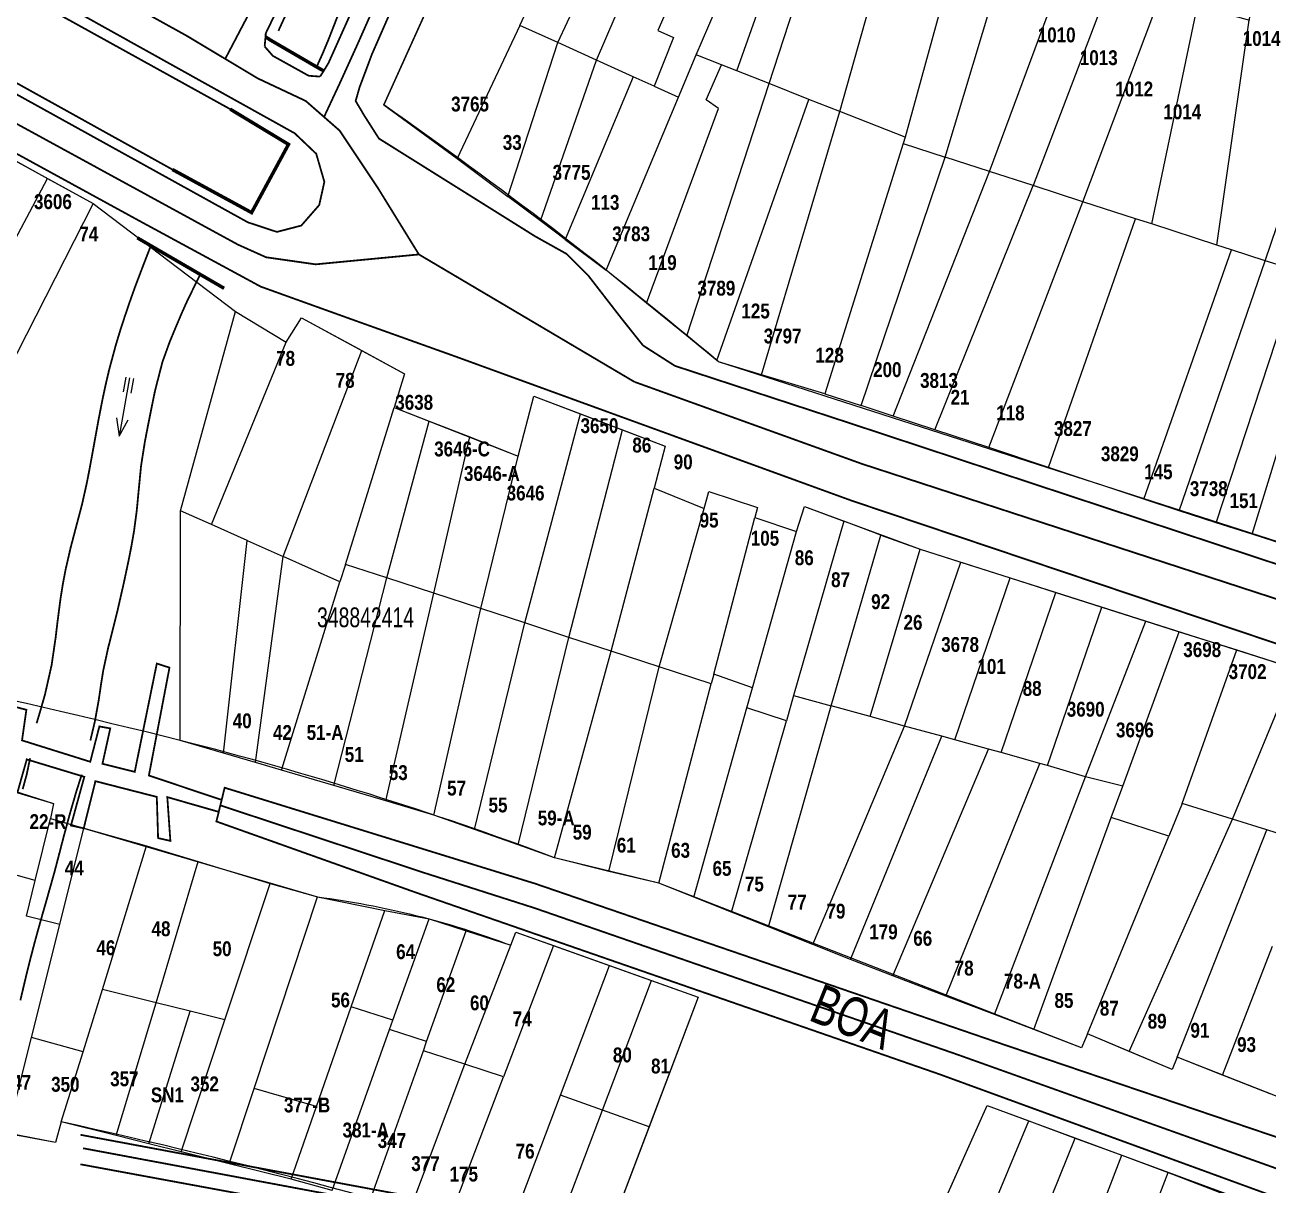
# Model space of a CAD drawing. Extents: x 203136 to 205923, y 4839890 to 4842982.
# Drawn here: x 205260 to 205385.6, y 4840043.1 to 4840160.3 of the extents above; entities that cross this region are included whole.
import ezdxf
from ezdxf.enums import TextEntityAlignment as Align

# ---------------------------------------------------------------- set-up
doc = ezdxf.new("R2010")
doc.units = 0
doc.header["$LTSCALE"] = 1.5
doc.header["$MEASUREMENT"] = 0
doc.linetypes.add('TRACO_13', pattern=[8, 5, -1, 1, -1])
doc.linetypes.add('TRACO_25', pattern=[8, 3, -1, 1, -1, 1, -1])
for name, color, linetype in [('CD_MALHA_LOTES', 40, 'CONTINUOUS'), ('CD_TXT_QUADRA', 7, 'CONTINUOUS'), ('HD-CANAIS', 7, 'CONTINUOUS'), ('HD-CURSO-PERENE', 170, 'CONTINUOUS'), ('RU-QUADRAS', 210, 'CONTINUOUS'), ('SV-EIXO-RUA-N-PAV', 6, 'CONTINUOUS'), ('SV-EIXO-RUA-PAV', 20, 'CONTINUOUS'), ('SV-ESTIVAS', 7, 'CONTINUOUS'), ('SV-PONTE-BUEIRO', 249, 'CONTINUOUS'), ('SV-RUA-NAO-PAV-S-GUIA-C-GUIA', 7, 'CONTINUOUS'), ('SV-RUA-PAVIM-S-GUIA-C-GUIA', 7, 'CONTINUOUS'), ('SV-TXT-RUA-N-PAV-S-GUIA-C-GUIA', 7, 'CONTINUOUS'), ('Th_NmrPort', 1, 'CONTINUOUS')]:
    doc.layers.add(name, color=color, linetype=linetype)
doc.styles.add('ARIAL', font='ARIAL.TTF')
doc.styles.get("Standard").update_dxf_attribs({"font": 'swisscbo.ttf'})

# ---------------------------------------------------------------- blocks, each defined once
blk = doc.blocks.new('COD035', base_point=(203187.78, 4841024.45))
at = {"layer": 'HD-CURSO-PERENE'}
for p, q in [((203187.78, 4841024.855731), (203189.28, 4841024.855731)), ((203187.78, 4841024.455731), (203193.78, 4841024.455731)), ((203187.78, 4841024.055731), (203189.28, 4841024.055731))]:
    blk.add_line(p, q, dxfattribs=at)
blk.add_lwpolyline([(203191.98, 4841023.855731), (203193.78, 4841024.455731), (203191.98, 4841025.055731)], dxfattribs=at)

msp = doc.modelspace()

# ---------------------------------------------------------------- linework, layer by layer
at = {"layer": 'CD_MALHA_LOTES', "linetype": 'Continuous', "flags": 128}
for points in [[(205313.86, 4840158.46), (205323.61, 4840179.39)], [(205317.75, 4840156.7), (205326.98, 4840178.15)], [(205331.34, 4840176.55), (205323.96, 4840159.67), (205325.53, 4840158.97), (205323.6, 4840154.06)], [(205306.47, 4840174.78), (205296.28, 4840152.16), (205303.7, 4840146.74)], [(205327.81, 4840157.22), (205335.49, 4840175.04)], [(205331.94, 4840155.6), (205338.41, 4840173.86)], [(205335.19, 4840154.32), (205341.2, 4840172.74)], [(205310.01, 4840160.2), (205315.25, 4840171.38)], [(205342.35, 4840151.5), (205347.58, 4840170.17)], [(205354.05, 4840167.57), (205348.93, 4840148.91)], [(205352.97, 4840146.89), (205358.64, 4840165.72)], [(205369.7, 4840164.64), (205361.85, 4840144.02)], [(205357.46, 4840145.44), (205364.13, 4840163.51)], [(205366.87, 4840142.39), (205374.72, 4840163.23)], [(205373.83, 4840140.14), (205378.46, 4840162.18)], [(205380.4, 4840138.01), (205383.67, 4840160.72)], [(205385.29, 4840136.43), (205393.91, 4840161.76)], [(205310.01, 4840160.2), (205303.7, 4840146.74)], [(205313.86, 4840158.46), (205310.01, 4840160.2)], [(205308.82, 4840142.91), (205313.86, 4840158.46)], [(205317.75, 4840156.7), (205313.86, 4840158.46)], [(205326.036091, 4840152.959485), (205327.81, 4840157.22)], [(205330.37, 4840156.21), (205327.81, 4840157.22)], [(205312.09, 4840140.46), (205317.75, 4840156.7)], [(205321.47, 4840155.02), (205317.75, 4840156.7)], [(205322.82, 4840132.14), (205330.08, 4840151.81), (205328.85, 4840152.68), (205330.37, 4840156.21)], [(205331.94, 4840155.6), (205330.37, 4840156.21)], [(205335.19, 4840154.32), (205331.94, 4840155.6)], [(205321.47, 4840155.02), (205314.6, 4840138.57)], [(205323.6, 4840154.06), (205321.47, 4840155.02)], [(205326.88, 4840128.83), (205335.19, 4840154.32)], [(205339.21, 4840152.73), (205335.19, 4840154.32)], [(205323.6, 4840154.06), (205326.036091, 4840152.959485)], [(205318.75, 4840135.46), (205326.036091, 4840152.959485)], [(205329.92, 4840126.35), (205339.21, 4840152.73)], [(205342.35, 4840151.5), (205339.21, 4840152.73)], [(205334.42, 4840124.92), (205342.35, 4840151.5)], [(205348.93, 4840148.91), (205342.35, 4840151.5)], [(205348.727803, 4840148.263768), (205340.82, 4840122.99)], [(205348.93, 4840148.91), (205348.727803, 4840148.263768)], [(205348.727803, 4840148.263768), (205352.97, 4840146.89)], [(205257.45, 4840147.44), (205262.33, 4840144.75)], [(205344.49, 4840121.79), (205352.97, 4840146.89)], [(205357.46, 4840145.44), (205352.97, 4840146.89)], [(205303.7, 4840146.74), (205308.82, 4840142.91)], [(205252.21, 4840125.74), (205262.33, 4840144.75)], [(205262.33, 4840144.75), (205266.94, 4840142.2)], [(205347.72, 4840120.73), (205357.46, 4840145.44)], [(205361.85, 4840144.02), (205357.46, 4840145.44)], [(205351.92, 4840119.35), (205361.85, 4840144.02)], [(205366.87, 4840142.39), (205361.85, 4840144.02)], [(205266.94, 4840142.2), (205257.26, 4840123.28)], [(205312.09, 4840140.46), (205308.82, 4840142.91)], [(205357.37, 4840117.55), (205366.87, 4840142.39)], [(205372.2, 4840140.67), (205366.87, 4840142.39)], [(205363.4, 4840115.55), (205372.2, 4840140.67)], [(205373.83, 4840140.14), (205372.2, 4840140.67)], [(205314.6, 4840138.57), (205312.09, 4840140.46)], [(205380.4, 4840138.01), (205373.83, 4840140.14)], [(205314.6, 4840138.57), (205318.75, 4840135.46)], [(205381.9, 4840137.53), (205380.4, 4840138.01)], [(205373.04, 4840112.36), (205381.9, 4840137.53)], [(205385.29, 4840136.43), (205381.9, 4840137.53)], [(205376.61, 4840111.18), (205385.29, 4840136.43)], [(205388.69, 4840135.39), (205385.29, 4840136.43)], [(205322.82, 4840132.14), (205318.75, 4840135.46)], [(205380.34, 4840109.97), (205388.69, 4840135.39)], [(205383.97, 4840108.8), (205391.84, 4840134.43)], [(205326.88, 4840128.83), (205322.82, 4840132.14)], [(205275.76, 4840111.16), (205281.32, 4840131.3)], [(205281.32, 4840131.3), (205286.43, 4840128.19)], [(205286.43, 4840128.19), (205287.98, 4840130.67)], [(205287.98, 4840130.67), (205294.07, 4840127.36)], [(205278.88, 4840109.77), (205286.43, 4840128.19)], [(205329.92, 4840126.35), (205326.88, 4840128.83)], [(205286.11, 4840106.55), (205294.07, 4840127.36)], [(205294.07, 4840127.36), (205298.38, 4840125.02)], [(205334.42, 4840124.92), (205330.08, 4840126.22), (205329.92, 4840126.35)], [(205298.38, 4840125.02), (205297.32, 4840121.59)], [(205340.82, 4840122.99), (205334.42, 4840124.92)], [(205340.82, 4840122.99), (205344.49, 4840121.79)], [(205309.86, 4840116.7), (205311.43, 4840122.74)], [(205311.43, 4840122.74), (205316.14, 4840120.95)], [(205347.72, 4840120.73), (205344.49, 4840121.79)], [(205292.4, 4840105.76), (205297.32, 4840121.59)], [(205297.32, 4840121.59), (205300.87, 4840120.21)], [(205310.52, 4840099.84), (205316.14, 4840120.95)], [(205316.14, 4840120.95), (205320.38, 4840119.34)], [(205351.92, 4840119.35), (205347.72, 4840120.73)], [(205296.58, 4840104.39), (205300.87, 4840120.21)], [(205300.87, 4840120.21), (205304.97, 4840118.65)], [(205314.98, 4840098.38), (205320.38, 4840119.34)], [(205320.38, 4840119.34), (205324.69, 4840117.71)], [(205357.37, 4840117.55), (205351.92, 4840119.35)], [(205301.33, 4840102.84), (205304.97, 4840118.65)], [(205304.97, 4840118.65), (205309.86, 4840116.7)], [(205306.09, 4840101.29), (205309.86, 4840116.7)], [(205324.69, 4840117.71), (205323.57, 4840113.44)], [(205363.4, 4840115.55), (205357.37, 4840117.55)], [(205373.04, 4840112.36), (205363.4, 4840115.55)], [(205319.23, 4840096.99), (205323.57, 4840113.44)], [(205323.57, 4840113.44), (205328.62, 4840111.41)], [(205328.62, 4840111.41), (205329.11, 4840113.13), (205334.01, 4840111.52), (205333.75, 4840110.5)], [(205376.61, 4840111.18), (205373.04, 4840112.36)], [(205275.71, 4840087.98), (205275.76, 4840111.16)], [(205278.88, 4840109.77), (205275.76, 4840111.16)], [(205324.08, 4840095.41), (205328.62, 4840111.41)], [(205329.6, 4840094.66), (205333.75, 4840110.5)], [(205333.75, 4840110.5), (205337.95, 4840109.09)], [(205337.95, 4840109.09), (205338.76, 4840111.62)], [(205338.76, 4840111.62), (205342.73, 4840110.12)], [(205380.34, 4840109.97), (205376.61, 4840111.18)], [(205282.49, 4840108.16), (205278.88, 4840109.77)], [(205342.73, 4840110.12), (205337.67, 4840092.52)], [(205346.48, 4840108.7), (205342.73, 4840110.12)], [(205383.97, 4840108.8), (205380.34, 4840109.97)], [(205280.11, 4840086.69), (205282.49, 4840108.16)], [(205282.49, 4840108.16), (205286.11, 4840106.55)], [(205333.52, 4840093.28), (205337.95, 4840109.09)], [(205341.46, 4840091.48), (205346.48, 4840108.7)], [(205346.48, 4840108.7), (205350.43, 4840107.29)], [(205389.48, 4840107.02), (205383.97, 4840108.8)], [(205345.41, 4840090.39), (205350.43, 4840107.29)], [(205350.43, 4840107.29), (205354.56, 4840105.98)], [(205283.34, 4840085.73), (205286.11, 4840106.55)], [(205291.85, 4840103.99), (205286.11, 4840106.55)], [(205292.4, 4840105.76), (205291.85, 4840103.99)], [(205296.58, 4840104.39), (205292.4, 4840105.76)], [(205348.87, 4840089.4), (205354.56, 4840105.98)], [(205354.56, 4840105.98), (205359.52, 4840104.4)], [(205291.22, 4840083.42), (205296.58, 4840104.39)], [(205301.33, 4840102.84), (205296.58, 4840104.39)], [(205353.93, 4840088.04), (205359.52, 4840104.4)], [(205359.52, 4840104.4), (205364.16, 4840102.92)], [(205285.94, 4840084.97), (205291.85, 4840103.99)], [(205296.48, 4840081.87), (205301.33, 4840102.84)], [(205306.09, 4840101.29), (205301.33, 4840102.84)], [(205358.61, 4840086.74), (205364.16, 4840102.92)], [(205364.16, 4840102.92), (205368.8, 4840101.44)], [(205301.34, 4840080.44), (205306.09, 4840101.29)], [(205310.52, 4840099.84), (205306.09, 4840101.29)], [(205363.32, 4840085.44), (205368.8, 4840101.44)], [(205368.8, 4840101.44), (205373.24, 4840100.03)], [(205305.43, 4840078.99), (205310.52, 4840099.84)], [(205314.98, 4840098.38), (205310.52, 4840099.84)], [(205367.14, 4840084.31), (205373.24, 4840100.03)], [(205373.24, 4840100.03), (205376.61, 4840098.96)], [(205309.84, 4840077.44), (205314.98, 4840098.38)], [(205319.23, 4840096.99), (205314.98, 4840098.38)], [(205370.91, 4840083.35), (205376.61, 4840098.96)], [(205376.61, 4840098.96), (205382.41, 4840097.11)], [(205313.52, 4840076.13), (205319.23, 4840096.99)], [(205324.08, 4840095.41), (205319.23, 4840096.99)], [(205376.91, 4840081.61), (205382.41, 4840097.11)], [(205382.41, 4840097.11), (205388.29, 4840095.25)], [(205319.02, 4840074.74), (205324.08, 4840095.41)], [(205329.34, 4840093.69), (205324.08, 4840095.41)], [(205329.6, 4840094.66), (205329.34, 4840093.69)], [(205333.52, 4840093.28), (205329.6, 4840094.66)], [(205381.99, 4840080.01), (205388.29, 4840095.25)], [(205324.07, 4840073.55), (205329.34, 4840093.69)], [(205332.95, 4840091.26), (205333.52, 4840093.28)], [(205337.67, 4840092.52), (205336.94, 4840089.96)], [(205337.67, 4840092.52), (205341.46, 4840091.48)], [(205327.6, 4840072.15), (205332.95, 4840091.26)], [(205336.94, 4840089.96), (205332.95, 4840091.26)], [(205335.13, 4840069.15), (205341.46, 4840091.48)], [(205345.41, 4840090.39), (205341.46, 4840091.48)], [(205348.87, 4840089.4), (205345.41, 4840090.39)], [(205331.39, 4840070.64), (205336.94, 4840089.96)], [(205339.6, 4840067.37), (205348.87, 4840089.4)], [(205352.62, 4840088.4), (205348.87, 4840089.4)], [(205280.11, 4840086.69), (205275.71, 4840087.98)], [(205343.41, 4840065.86), (205352.62, 4840088.4)], [(205353.93, 4840088.04), (205352.62, 4840088.4)], [(205357.36, 4840087.09), (205353.93, 4840088.04)], [(205283.34, 4840085.73), (205280.11, 4840086.69)], [(205347.69, 4840064.21), (205357.36, 4840087.09)], [(205358.61, 4840086.74), (205357.36, 4840087.09)], [(205362.53, 4840085.66), (205358.61, 4840086.74)], [(205285.94, 4840084.97), (205283.34, 4840085.73)], [(205353.05, 4840062.16), (205362.53, 4840085.66)], [(205363.32, 4840085.44), (205362.53, 4840085.66)], [(205367.14, 4840084.31), (205363.32, 4840085.44)], [(205291.22, 4840083.42), (205285.94, 4840084.97)], [(205357.96, 4840060.29), (205367.14, 4840084.31)], [(205370.91, 4840083.35), (205367.14, 4840084.31)], [(205258.43, 4840082.95), (205262.92, 4840081.59), (205262.62, 4840080.1)], [(205296.48, 4840081.87), (205291.22, 4840083.42)], [(205369.75, 4840080.2), (205370.91, 4840083.35)], [(205301.34, 4840080.44), (205296.48, 4840081.87)], [(205376.91, 4840081.61), (205375.55, 4840078.31)], [(205381.99, 4840080.01), (205376.91, 4840081.61)], [(205305.43, 4840078.99), (205301.34, 4840080.44)], [(205261.08, 4840073.82), (205262.62, 4840080.1)], [(205262.62, 4840080.1), (205265.98, 4840079.1)], [(205263.56, 4840069.39), (205265.98, 4840079.1)], [(205265.98, 4840079.1), (205272.32, 4840077.32)], [(205309.84, 4840077.44), (205305.43, 4840078.99)], [(205361.91, 4840058.78), (205369.75, 4840080.2)], [(205375.55, 4840078.31), (205369.75, 4840080.2)], [(205371.54, 4840056.57), (205381.99, 4840080.01)], [(205385.44, 4840078.93), (205381.99, 4840080.01)], [(205367.33, 4840058.33), (205375.55, 4840078.31)], [(205376.39, 4840055.98), (205385.44, 4840078.93)], [(205387.25, 4840078.36), (205385.44, 4840078.93)], [(205267.87, 4840062.83), (205272.32, 4840077.32)], [(205272.32, 4840077.32), (205277.52, 4840075.75)], [(205313.52, 4840076.13), (205309.84, 4840077.44)], [(205273.28, 4840061.48), (205277.52, 4840075.75)], [(205277.52, 4840075.75), (205284.8, 4840073.54)], [(205319.02, 4840074.74), (205313.52, 4840076.13)], [(205261.08, 4840073.82), (205257.07, 4840074.94)], [(205324.07, 4840073.55), (205319.02, 4840074.74)], [(205260.2, 4840070.21), (205261.08, 4840073.82)], [(205280.24, 4840059.74), (205284.8, 4840073.54)], [(205284.8, 4840073.54), (205289.6, 4840072.17)], [(205327.6, 4840072.15), (205324.07, 4840073.55)], [(205283.2, 4840052.83), (205289.6, 4840072.17)], [(205289.6, 4840072.17), (205296.38, 4840070.79)], [(205331.39, 4840070.64), (205327.6, 4840072.15)], [(205263.56, 4840069.39), (205260.2, 4840070.21)], [(205293, 4840061.08), (205296.38, 4840070.79)], [(205296.38, 4840070.79), (205300.86, 4840069.95)], [(205335.13, 4840069.15), (205331.39, 4840070.64)], [(205260.7, 4840057.98), (205263.56, 4840069.39)], [(205297.21, 4840059.72), (205300.86, 4840069.95)], [(205300.86, 4840069.95), (205304.6, 4840068.74)], [(205339.6, 4840067.37), (205335.13, 4840069.15)], [(205300.61, 4840057.57), (205304.6, 4840068.74)], [(205304.6, 4840068.74), (205309.11, 4840067.28)], [(205309.11, 4840067.28), (205309.61, 4840068.62), (205313.43, 4840067.26)], [(205304.46, 4840055.27), (205309.11, 4840067.28)], [(205313.43, 4840067.26), (205308.38, 4840054)], [(205313.43, 4840067.26), (205319.08, 4840065.25)], [(205343.41, 4840065.86), (205339.6, 4840067.37)], [(205380.99, 4840054.17), (205386.03, 4840067.18)], [(205314.13, 4840052.15), (205319.08, 4840065.25)], [(205319.08, 4840065.25), (205323.32, 4840063.74)], [(205347.69, 4840064.21), (205343.41, 4840065.86)], [(205353.05, 4840062.16), (205347.69, 4840064.21)], [(205265.93, 4840056.52), (205267.87, 4840062.83)], [(205273.28, 4840061.48), (205267.87, 4840062.83)], [(205318.36, 4840050.64), (205323.32, 4840063.74)], [(205323.32, 4840063.74), (205328.03, 4840062.04)], [(205269.24, 4840048.06), (205273.28, 4840061.48)], [(205276.72, 4840060.62), (205273.28, 4840061.48)], [(205328.03, 4840062.04), (205323.07, 4840048.95)], [(205357.96, 4840060.29), (205353.05, 4840062.16)], [(205272.57, 4840047.23), (205276.72, 4840060.62)], [(205280.24, 4840059.74), (205276.72, 4840060.62)], [(205289.48, 4840050.99), (205293, 4840061.08)], [(205297.21, 4840059.72), (205293, 4840061.08)], [(205361.91, 4840058.78), (205357.96, 4840060.29)], [(205275.83, 4840046.41), (205280.24, 4840059.74)], [(205296.87, 4840058.77), (205297.21, 4840059.72)], [(205258.28, 4840048.3), (205260.7, 4840057.98)], [(205265.93, 4840056.52), (205260.7, 4840057.98)], [(205291.07, 4840042.51), (205296.87, 4840058.77)], [(205300.61, 4840057.57), (205296.87, 4840058.77)], [(205366.75, 4840056.93), (205361.91, 4840058.78)], [(205367.33, 4840058.33), (205366.75, 4840056.93)], [(205371.54, 4840056.57), (205367.33, 4840058.33)], [(205263.7, 4840049.45), (205265.93, 4840056.52)], [(205294.89, 4840041.53), (205300.28, 4840056.62)], [(205300.28, 4840056.62), (205300.61, 4840057.57)], [(205304.46, 4840055.27), (205300.28, 4840056.62)], [(205375.9, 4840054.74), (205371.54, 4840056.57)], [(205298.92, 4840040.49), (205304.46, 4840055.27)], [(205308.38, 4840054), (205304.46, 4840055.27)], [(205376.39, 4840055.98), (205375.9, 4840054.74)], [(205380.99, 4840054.17), (205376.39, 4840055.98)], [(205302.85, 4840039.49), (205308.38, 4840054)], [(205385.78, 4840052.29), (205380.99, 4840054.17)], [(205280.67, 4840045.21), (205283.2, 4840052.83)], [(205289.48, 4840050.99), (205283.2, 4840052.83)], [(205308.75, 4840037.9), (205314.13, 4840052.15)], [(205318.36, 4840050.64), (205314.13, 4840052.15)], [(205286.93, 4840043.66), (205289.48, 4840050.99)], [(205313.02, 4840036.5), (205318.36, 4840050.64)], [(205323.07, 4840048.95), (205318.36, 4840050.64)], [(205350.6, 4840036.31), (205357.22, 4840051.09)], [(205357.22, 4840051.09), (205361.41, 4840049.55)], [(205263.7, 4840049.45), (205263.12, 4840047.36), (205258.28, 4840048.3)], [(205269.24, 4840048.06), (205263.7, 4840049.45)], [(205323.07, 4840048.95), (205317.77, 4840034.95)], [(205355.15, 4840034.51), (205361.41, 4840049.55)], [(205361.41, 4840049.55), (205366.11, 4840047.81)], [(205272.57, 4840047.23), (205269.24, 4840048.06)], [(205359.96, 4840032.61), (205366.11, 4840047.81)], [(205366.11, 4840047.81), (205370.8, 4840046.08)], [(205275.83, 4840046.41), (205272.57, 4840047.23)], [(205280.67, 4840045.21), (205275.83, 4840046.41)], [(205286.93, 4840043.66), (205280.67, 4840045.21)], [(205364.84, 4840030.55), (205370.8, 4840046.08)], [(205370.8, 4840046.08), (205375.48, 4840044.32)], [(205369.53, 4840028.82), (205375.48, 4840044.32)], [(205375.48, 4840044.32), (205381.08, 4840042.17)], [(205291.07, 4840042.51), (205286.93, 4840043.66)]]:
    msp.add_lwpolyline(points, dxfattribs=at)
at = {"layer": 'HD-CANAIS', "linetype": 'Continuous', "const_width": 0.18}
for points in [[(205221.22, 4840184.69), (205280.77, 4840151.74)], [(205274.94, 4840145.64), (205217.28, 4840177.65)]]:
    msp.add_lwpolyline(points, dxfattribs=at)
at = {"layer": 'HD-CURSO-PERENE', "const_width": 0.18}
for points in [[(205301.72, 4840192.4), (205300.761246, 4840191.204762), (205300.005422, 4840189.90697), (205299.393312, 4840188.537004), (205298.49675, 4840186.07689), (205297.975186, 4840184.664735), (205297.01, 4840182.6), (205295.333898, 4840180.108669), (205294.497202, 4840178.862403), (205293.536846, 4840176.972667), (205292.994486, 4840175.571864), (205292.475183, 4840174.157231), (205291.69875, 4840172.299485), (205291.062932, 4840170.940884), (205290.13, 4840168.96), (205288.932338, 4840166.210398), (205288.305668, 4840164.846997), (205287.222197, 4840162.821013), (205286.490406, 4840161.505716), (205285.64, 4840159.65)], [(205289.5, 4840156.01), (205290.116341, 4840157.37916), (205290.695306, 4840158.763064), (205291.71, 4840161.37), (205292.237693, 4840162.774182), (205292.766972, 4840164.177774), (205293.5, 4840166.06), (205294.070627, 4840167.44731), (205294.664841, 4840168.824849), (205295.28099, 4840170.192743), (205296.245717, 4840172.233897), (205297.581008, 4840174.920442), (205298.513318, 4840176.745719), (205299.192774, 4840178.083241), (205300.15, 4840180.04), (205301.381323, 4840182.775302), (205301.974571, 4840184.153395), (205302.821664, 4840186.12856), (205304.008483, 4840188.883688), (205304.893212, 4840190.937711)], [(205272.76, 4840137.95), (205271.952661, 4840135.863403), (205271.16474, 4840133.785087), (205270.66229, 4840132.371547), (205270.135733, 4840130.829763), (205269.671984, 4840129.402792), (205269.235044, 4840127.967724), (205268.553135, 4840125.438074), (205268.209327, 4840123.977659), (205267.89384, 4840122.510749), (205267.485931, 4840120.427178), (205266.95002, 4840117.475499), (205266.557358, 4840115.33437), (205266.266825, 4840113.86237), (205265.81, 4840111.82), (205265.045191, 4840108.919012), (205264.662095, 4840107.468652), (205264.146825, 4840105.225389), (205263.86889, 4840103.750925), (205263.631849, 4840102.268684), (205263.316754, 4840099.829846), (205263.140151, 4840098.339425), (205262.74, 4840095.6), (205262.080846, 4840092.673297), (205261.673319, 4840091.228203), (205261.224458, 4840089.711523)], [(205277.75, 4840135.04), (205276.49778, 4840132.515286), (205275.876766, 4840131.131277), (205275.242317, 4840129.636418), (205274.667893, 4840128.248651), (205273.93, 4840126.21), (205273.183042, 4840123.308374), (205272.880447, 4840121.83572), (205272.434654, 4840119.606392), (205272.151668, 4840118.13249), (205271.77, 4840115.71), (205271.479688, 4840112.72456), (205271.339982, 4840111.230469), (205271.060583, 4840109.12511), (205270.803128, 4840107.647058), (205270.513153, 4840106.174257), (205270.02697, 4840103.872599), (205269.358895, 4840100.948276), (205268.798807, 4840098.725639), (205268.43298, 4840097.270112), (205267.95, 4840095.03), (205267.712674, 4840093.548324), (205267.497883, 4840092.062233), (205267.1, 4840089.87), (205266.65, 4840087.97)], [(205260.563858, 4840086.175437), (205260.214034, 4840084.504843), (205259.814814, 4840083.056794)], [(205265.78218, 4840084.518355), (205265.278416, 4840082.972362), (205264.595279, 4840080.61849), (205263.935107, 4840078.180191), (205263.561153, 4840076.727474), (205263.02, 4840074.66), (205262.206173, 4840071.772682), (205261.791089, 4840070.331128), (205261.218056, 4840068.284658), (205260.829523, 4840066.835708), (205260.27, 4840064.64), (205259.580577, 4840061.720811)]]:
    msp.add_lwpolyline(points, dxfattribs=at)
at = {"layer": 'RU-QUADRAS', "color": 6, "linetype": 'Continuous'}
for points in [[(205296.28, 4840152.16), (205310.69, 4840184.12, -0.0158818404), (205364.13, 4840163.51), (205365, 4840165.95), (205383.69, 4840160.72), (205383.86, 4840162.99), (205426.39, 4840158.27), (205453.02, 4840154.6), (205511.27, 4840142.55), (205538.34, 4840133.99), (205542.88, 4840130.07), (205547.59, 4840123.25), (205555.63, 4840104.22), (205548.12, 4840099.33), (205552.57, 4840096.27), (205533.36, 4840062.22), (205510.74, 4840069.81), (205511.27, 4840072.61, -0.0229911433), (205466.91, 4840086.49), (205466.21, 4840083.35), (205439.23, 4840092.26), (205438.35, 4840091.38), (205330.08, 4840126.22, 0.0223516869)], [(205346.12, 4840024.55), (205348.01, 4840028.65), (205347.3, 4840028.95), (205357.22, 4840051.09), (205400.83, 4840035.01, 0.0177157732), (205465.77, 4840013.78), (205502.86, 4840000.64), (205493.43, 4839974.55), (205479.97, 4839978.38), (205417, 4839998.72, 0.0124137399), (205360.36, 4840018.86)]]:
    msp.add_lwpolyline(points, format="xyb", close=True, dxfattribs=at)
msp.add_lwpolyline([(205198.06, 4840180.03), (205266.94, 4840142.2), (205281.32, 4840131.3), (205286.43, 4840128.19), (205287.98, 4840130.67), (205298.38, 4840125.02), (205297.32, 4840121.59), (205309.86, 4840116.7), (205311.43, 4840122.74), (205324.69, 4840117.71), (205323.57, 4840113.44), (205328.62, 4840111.41), (205329.11, 4840113.13), (205334.01, 4840111.52), (205333.75, 4840110.5), (205337.95, 4840109.09), (205338.76, 4840111.62), (205350.43, 4840107.29), (205388.29, 4840095.25)], dxfattribs=at)
for points in [[(205390.43, 4840050.45), (205376.39, 4840055.98), (205375.9, 4840054.74), (205367.33, 4840058.33), (205366.75, 4840056.93), (205324.07, 4840073.55), (205313.52, 4840076.13, 0.0270033272), (205275.71, 4840087.98, 0.0154469432), (205220.29, 4840099.95)], [(205254.69, 4840084.24), (205262.92, 4840081.59), (205262.62, 4840080.1), (205289.6, 4840072.17, -0.059237436), (205309.11, 4840067.28), (205309.61, 4840068.62), (205328.03, 4840062.04), (205317.77, 4840034.95, 0.0231372296), (205263.7, 4840049.45), (205263.12, 4840047.36, -0.0125083455), (205211.21, 4840058.07)]]:
    msp.add_lwpolyline(points, format="xyb", dxfattribs=at)
at = {"layer": 'SV-EIXO-RUA-N-PAV', "const_width": 0.18}
for points in [[(205522.373608, 4840349.095782), (205496.381262, 4840343.215161), (205491.91199, 4840342.039037), (205487.913167, 4840340.980525), (205450.335996, 4840333.453329), (205435.869668, 4840329.454507), (205424.578875, 4840325.573297), (205414.4054, 4840321.104025), (205404.996406, 4840315.57624), (205394.528899, 4840308.75472), (205382.532432, 4840299.757369), (205373.123438, 4840291.406887), (205366.360723, 4840283.409241), (205349.659758, 4840261.827361), (205344.367199, 4840257.475701), (205338.486578, 4840251.477467), (205334.605368, 4840244.773559), (205331.488638, 4840236.246658), (205327.489816, 4840227.072889), (205311.72975, 4840198.199038), (205305.966741, 4840186.20257), (205293.617437, 4840158.269619), (205291.85325, 4840154.388408), (205290.247161, 4840150.948308)], [(205282.536753, 4840161.14235), (205280.267061, 4840156.816791)], [(205321.582766, 4840124.197656), (205344.554852, 4840115.914865), (205400.525879, 4840097.66277), (205465.232929, 4840078.11812), (205512.675346, 4840064.685628), (205522.392468, 4840060.398663), (205530.180455, 4840056.468944), (205534.038724, 4840052.181979)], [(205279.771299, 4840081.418413), (205300.425394, 4840074.583928), (205311.487828, 4840071.050095), (205354.162703, 4840056.261772), (205389.001687, 4840043.816534), (205410.780854, 4840036.403167), (205422.419456, 4840032.254754), (205457.488907, 4840021.691666), (205502.391633, 4840005.789418), (205505.349298, 4840004.521847), (205507.648961, 4840002.571559)], [(205497.649499, 4839970.509543), (205492.163892, 4839972.186607), (205472.158322, 4839978.329731), (205439.341105, 4839989.24186), (205434.450855, 4839990.818057), (205391.169333, 4840006.246026), (205354.67288, 4840020.871891), (205328.591244, 4840030.924188), (205299.113562, 4840040.56896), (205265.916575, 4840046.782149)]]:
    msp.add_lwpolyline(points, dxfattribs=at)
at = {"layer": 'SV-EIXO-RUA-PAV', "const_width": 0.18}
for points in [[(204649.129609, 4840544.704353), (204846.021565, 4840420.619996), (204862.817626, 4840416.203038), (204893.329502, 4840395.338727), (204922.272195, 4840375.229948), (204931.454817, 4840370.812991), (204937.61531, 4840366.628505), (204949.82006, 4840358.259533), (204990.881922, 4840330.033904), (205094.576257, 4840259.87767), (205276.392102, 4840159.141766), (205283.537045, 4840154.854801), (205288.395605, 4840152.568419), (205291.825178, 4840149.567543), (205295.683447, 4840143.78014), (205299.827513, 4840137.063894), (205321.582766, 4840124.197656)], [(205299.827513, 4840137.063894), (205289.395897, 4840136.063602), (205284.394438, 4840136.778096), (205281.536461, 4840138.064186), (205229.730113, 4840166.360545), (205165.429742, 4840203.047353), (205159.480425, 4840205.341826), (205088.510998, 4840244.672077), (205082.603441, 4840248.834219), (204984.168889, 4840316.031988), (204929.885635, 4840353.493869), (204919.308185, 4840360.584248), (204913.845106, 4840364.768733), (204903.848834, 4840372.440291), (204883.391348, 4840386.156105), (204876.068498, 4840391.154241), (204856.599015, 4840403.882052), (204851.949587, 4840410.507488), (204846.021565, 4840420.619996)]]:
    msp.add_lwpolyline(points, dxfattribs=at)
at = {"layer": 'SV-ESTIVAS', "linetype": 'Continuous', "const_width": 0.18, "flags": 128}
msp.add_lwpolyline([(205259.27, 4840082.67), (205260.23, 4840086.06), (205266.04, 4840084.3), (205264.69, 4840079.38), (205265.98, 4840079.1), (205267.16, 4840083.86), (205273.36, 4840082.27), (205273.49, 4840078.11), (205274.73, 4840077.83), (205274.42, 4840082.25), (205279.61, 4840080.76), (205279.91, 4840081.97), (205272.56, 4840084.43), (205274.64, 4840095.33), (205273.36, 4840095.74), (205271.13, 4840084.8), (205267.87, 4840085.62), (205268.66, 4840089.19), (205267.56, 4840089.39), (205266.64, 4840085.82), (205259.75, 4840087.98), (205260.19, 4840091.07), (205259.04, 4840091.37)], dxfattribs=at)
at = {"layer": 'SV-PONTE-BUEIRO', "linetype": 'Continuous', "const_width": 0.35}
for points in [[(205284.34, 4840159.04), (205284.88, 4840158.69), (205289.73, 4840155.87), (205290.22, 4840155.61)], [(205274.94, 4840145.64), (205282.93, 4840141.29), (205286.66, 4840148.18), (205280.77, 4840151.74)], [(205280.16, 4840133.64), (205271.39, 4840138.74)]]:
    msp.add_lwpolyline(points, dxfattribs=at)
at = {"layer": 'SV-RUA-NAO-PAV-S-GUIA-C-GUIA', "linetype": 'TRACO_25', "const_width": 0.18}
for points in [[(205289.85, 4840155.03), (205290.22, 4840155.61), (205290.7, 4840156.41), (205305.37, 4840189.13), (205305.37, 4840191.25), (205304.02, 4840192.58), (205301.53, 4840192.95), (205299.57, 4840191.7), (205298.6, 4840189.2), (205292.92, 4840177.16)], [(205294.33, 4840151.06), (205293.44, 4840152.56), (205293.84, 4840153.96), (205295.07, 4840157.25), (205307.55, 4840185.8), (205309.05, 4840188.15), (205310.54, 4840188.05), (205329.7, 4840178.18), (205340.37, 4840174.33), (205350.66, 4840170.58), (205361.74, 4840166.99), (205373.69, 4840164.92), (205425.85, 4840159.73), (205470.12, 4840153.41), (205498.72, 4840147.94), (205506.82, 4840145.45), (205513.05, 4840142.64), (205519.83, 4840139.74), (205526.05, 4840138.77)], [(205292.92, 4840177.16), (205284.36, 4840159.39), (205284.34, 4840159.04), (205284.25, 4840158.07)], [(205408.07, 4840090.95), (205400.25, 4840072.57), (205389.52, 4840046.86), (205358.79, 4840057.29), (205311.57, 4840073.51), (205280.21, 4840083.2), (205279.38, 4840079.79), (205299.56, 4840072.6), (205352.36, 4840054.27), (205387.75, 4840041.34)], [(205299.86, 4840041.76), (205265.65, 4840048.14)], [(205265.65, 4840045.16), (205299.01, 4840039), (205328.23, 4840029.49), (205354.2, 4840019.45), (205390.64, 4840004.9), (205433.7, 4839989.91), (205471.6, 4839977.08), (205491.67, 4839971.22), (205493.62, 4839969.86), (205494.33, 4839967.73), (205490.21, 4839949.98), (205488.42, 4839948.12), (205486.48, 4839947.99)]]:
    msp.add_lwpolyline(points, dxfattribs=at)
at = {"layer": 'SV-RUA-NAO-PAV-S-GUIA-C-GUIA', "linetype": 'TRACO_13', "const_width": 0.18}
for points in [[(205513.2, 4840067.69), (205466.26, 4840081.65), (205396.59, 4840102.43), (205343.47, 4840119.98), (205325.68, 4840125.81), (205322.46, 4840127.87)], [(205320.15, 4840120.7), (205343.51, 4840112.2), (205395.41, 4840094.73), (205408.07, 4840090.95)]]:
    msp.add_lwpolyline(points, dxfattribs=at)
at = {"layer": 'SV-RUA-PAVIM-S-GUIA-C-GUIA', "linetype": 'Continuous', "const_width": 0.18}
for points in [[(205089.18, 4840259.9), (205097.24, 4840255.25), (205105.52, 4840250.78), (205125.27, 4840239.45), (205214.69, 4840189.73), (205287.29, 4840149.3), (205289.46, 4840147.23), (205290.28, 4840144.4), (205289.76, 4840142.05), (205287.95, 4840139.98), (205285.49, 4840139.34), (205282.57, 4840140.3), (205239.5, 4840164.14), (205161.35, 4840207.56), (205100.4, 4840241.31), (205093.41, 4840244.99), (205086.91, 4840249.1), (205084.28, 4840250.96)], [(205164.56, 4840201.49), (205209.53, 4840174.42), (205271.83, 4840140.33), (205283.86, 4840133.81), (205292.84, 4840130.58), (205303.51, 4840126.76), (205320.15, 4840120.7)], [(205284.25, 4840158.07), (205285.07, 4840157.13), (205288.7, 4840155.11), (205289.85, 4840155.03)], [(205294.33, 4840151.06), (205295.79, 4840148.77), (205311.57, 4840138.89), (205314.72, 4840137.13), (205316.96, 4840134.89), (205320.33, 4840130.54), (205322.46, 4840127.87)]]:
    msp.add_lwpolyline(points, dxfattribs=at)

# ---------------------------------------------------------------- block references
at = {"layer": 'HD-CURSO-PERENE', "rotation": 260}
msp.add_blockref('COD035', (205270.61, 4840124.61), dxfattribs=at)

# ---------------------------------------------------------------- texts
at = {"layer": 'CD_TXT_QUADRA', "style": 'ARIAL', "width": 0.7}
msp.add_text('348842414', height=2, dxfattribs=at).set_placement((205289.544228, 4840099.41021))
at = {"layer": 'SV-TXT-RUA-N-PAV-S-GUIA-C-GUIA', "style": 'ARIAL', "width": 0.7}
msp.add_text('BOA', height=4, rotation=338, dxfattribs=at).set_placement((205339.06, 4840059.76))
at = {"layer": 'Th_NmrPort', "color": 1}
for s, p in [('1010', (205362.318554, 4840159.237271)), ('1014', (205383.018554, 4840158.877271)), ('1013', (205366.568554, 4840156.937271)), ('1012', (205370.148554, 4840153.777271)), ('3765', (205303.08118, 4840152.257271)), ('1014', (205375.008554, 4840151.467271)), ('33', (205308.30118, 4840148.377271)), ('3775', (205313.330038, 4840145.355405)), ('3606', (205260.958554, 4840142.397271)), ('113', (205317.210038, 4840142.325405)), ('74', (205265.538554, 4840139.127271)), ('3783', (205319.35118, 4840139.147271)), ('119', (205322.99118, 4840136.237271)), ('3789', (205327.955695, 4840133.657947)), ('125', (205332.391351, 4840131.347947)), ('3797', (205334.646837, 4840128.827271)), ('78', (205285.408554, 4840126.567271)), ('128', (205339.866837, 4840126.887271)), ('200', (205345.696837, 4840125.427271)), ('78', (205291.428554, 4840124.347271)), ('3813', (205350.436837, 4840124.337271)), ('21', (205353.518554, 4840122.637271)), ('3638', (205297.438554, 4840122.127271)), ('118', (205358.128554, 4840121.057271)), ('3650', (205316.148554, 4840119.767271)), ('3827', (205363.958554, 4840119.477271)), ('3646-C', (205301.368554, 4840117.417271)), ('86', (205321.378554, 4840117.807271)), ('90', (205325.558554, 4840116.107271)), ('3829', (205368.698554, 4840116.927271)), ('3646-A', (205304.378554, 4840114.937271)), ('145', (205373.068554, 4840115.107271)), ('3738', (205377.678554, 4840113.407271)), ('3646', (205308.688554, 4840112.967271)), ('151', (205381.688554, 4840112.197271)), ('95', (205328.178554, 4840110.227271)), ('105', (205333.338554, 4840108.397271)), ('86', (205337.788554, 4840106.427271)), ('87', (205341.448554, 4840104.207271)), ('92', (205345.498554, 4840101.987271)), ('26', (205348.768554, 4840099.897271)), ('3678', (205352.568554, 4840097.667271)), ('3698', (205377.018554, 4840097.147271)), ('101', (205356.228554, 4840095.447271)), ('3702', (205381.598554, 4840094.927271)), ('88', (205360.798554, 4840093.227271)), ('3690', (205365.248554, 4840091.127271)), ('40', (205281.028554, 4840089.957271)), ('42', (205285.088554, 4840088.777271)), ('51-A', (205288.488554, 4840088.777271)), ('3696', (205370.218554, 4840089.037271)), ('51', (205292.338554, 4840086.557271)), ('53', (205296.788554, 4840084.727271)), ('57', (205302.678554, 4840083.157271)), ('55', (205306.858554, 4840081.457271)), ('22-R', (205260.511675, 4840079.773987)), ('59-A', (205311.828554, 4840080.147271)), ('59', (205315.358554, 4840078.707271)), ('61', (205319.808554, 4840077.397271)), ('63', (205325.298554, 4840076.877271)), ('44', (205264.068644, 4840075.083387)), ('65', (205329.478554, 4840075.047271)), ('75', (205332.748554, 4840073.477271)), ('77', (205337.068554, 4840071.647271)), ('79', (205340.988554, 4840070.727271)), ('48', (205272.828644, 4840068.953387)), ('179', (205345.308554, 4840068.637271)), ('46', (205267.258644, 4840067.033387)), ('50', (205278.998644, 4840066.933387)), ('66', (205349.748554, 4840067.987271)), ('64', (205297.528644, 4840066.633387)), ('78', (205353.938554, 4840064.977271)), ('62', (205301.588775, 4840063.302198)), ('78-A', (205358.908554, 4840063.667271)), ('56', (205290.948644, 4840061.763387)), ('60', (205304.986448, 4840061.466532)), ('85', (205364.008554, 4840061.707271)), ('87', (205368.588554, 4840060.927271)), ('74', (205309.296448, 4840059.846532)), ('89', (205373.418554, 4840059.617271)), ('91', (205377.738554, 4840058.697271)), ('93', (205382.448554, 4840057.257271)), ('80', (205319.416448, 4840056.206532)), ('81', (205323.266448, 4840055.086532)), ('347', (205257.806792, 4840053.445313)), ('350', (205262.686792, 4840053.245313)), ('357', (205268.648775, 4840053.792198)), ('352', (205276.758775, 4840053.282198)), ('SN1', (205272.758775, 4840052.172198)), ('377-B', (205286.198775, 4840051.152198)), ('381-A', (205292.118775, 4840048.622198)), ('347', (205295.668775, 4840047.562198)), ('76', (205309.596448, 4840046.486532)), ('377', (205299.058775, 4840045.232198)), ('175', (205302.928775, 4840044.172198))]:
    msp.add_text(s, height=1.5, dxfattribs=at).set_placement(p, align=Align.MIDDLE_LEFT)

doc.saveas('drawing.dxf')
